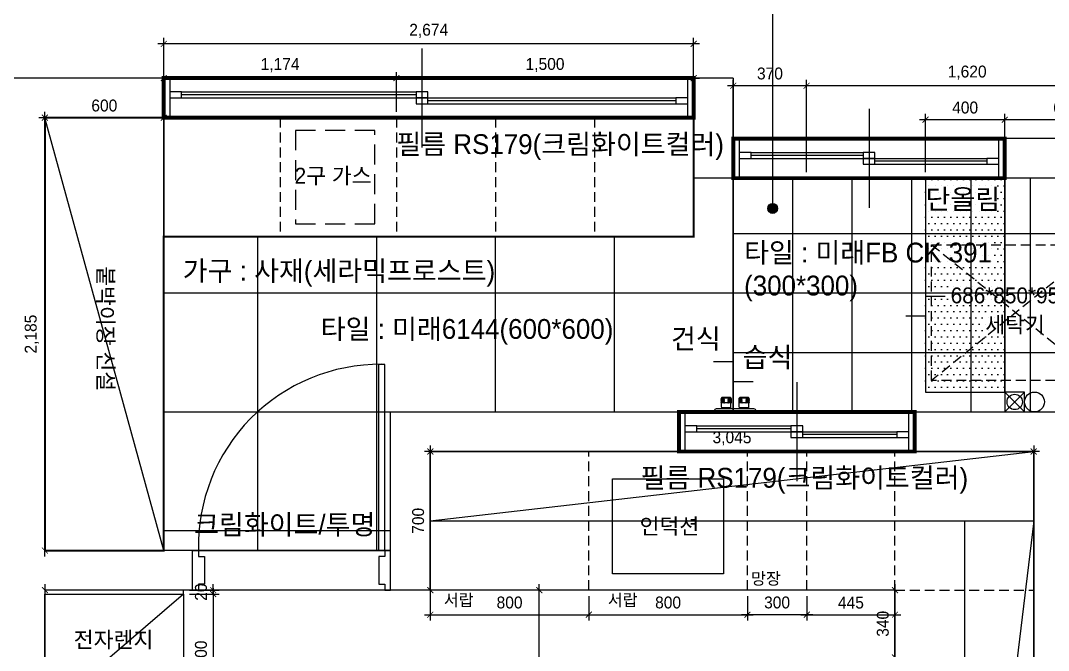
# Model space of a CAD drawing. Header units: millimetres. Extents: x 359270 to 411470, y 57550 to 89768.
# Drawn here: x 368987 to 374174, y 70426 to 73606 of the extents above; entities that cross this region are included whole.
import ezdxf

# ---------------------------------------------------------------- set-up
doc = ezdxf.new("R2010")
doc.units = ezdxf.units.MM
doc.header["$LTSCALE"] = 100
doc.header["$PDMODE"] = 3
doc.linetypes.add('DASHED', pattern=[0.75, 0.5, -0.25])
doc.linetypes.add('DASHEDX2', pattern=[1.5, 1, -0.5])
doc.layers.get('DEFPOINTS').update_dxf_attribs({"color": 248})
for name, color, linetype in [('0-ELC TEXT', 7, 'Continuous'), ('03-WAL NEW', 3, 'Continuous'), ('04_FUR', 6, 'Continuous'), ('06-FUR', 6, 'Continuous'), ('07-DIM WAL', 5, 'Continuous'), ('3.기호.계단선', 30, 'Continuous'), ('C-WALL1', 2, 'Continuous'), ('F-WIN', 4, 'Continuous'), ('FIN', 2, 'Continuous'), ('FUR', 8, 'DASHED'), ('도면층4', 4, 'Continuous'), ('도면층5', 5, 'Continuous'), ('설비', 140, 'Continuous')]:
    doc.layers.add(name, color=color, linetype=linetype)
doc.styles.add('HY 울릉도 L', font='')
doc.styles.add('코레일둥고', font='Korail_Round_Gothic_Medium.ttf')
doc.styles.get('HY 울릉도 L').set_extended_font_data('HY울릉도L')
doc.linetypes.add('ZIGZAG', pattern='A,0.0001,-0.2,[131,ltypeshp.shx,S=0.2,R=0,X=-0.2,Y=0],-0.4,[131,ltypeshp.shx,S=0.2,R=180,X=0.2,Y=0],-0.2', length=0.8001)
doc.dimstyles.new('30', dxfattribs={"dimscale": 30, "dimtxt": 2, "dimasz": 1, "dimexe": 1, "dimexo": 1, "dimgap": 1, "dimtad": 1, "dimdec": 0, "dimrnd": 0.05, "dimdsep": 46, "dimlunit": 6, "dimtxsty": 'HY 울릉도 L', "dimblk": 'ARCHTICK', "dimcen": 2.5, "dimdle": 1, "dimclrd": 133, "dimclre": 133, "dimclrt": 30, "dimadec": 0, "dimazin": 0, "dimtfac": 1, "dimtdec": 0, "dimtix": 1, "dimtmove": 2, "dimatfit": 3, "dimldrblk": 'ARCHTICK', "dimfxl": 1, "dimlwd": -1, "dimlwe": -1, "dimarcsym": 0})

# ---------------------------------------------------------------- blocks, each defined once
blk = doc.blocks.new('A$C004A4CAE')
at = {"layer": 'FIN', "color": 6}
for p, q in [((36, 69), (36, 70)), ((84, 69), (36, 69)), ((51, 63), (36, 63)), ((51, 57), (36, 57)), ((82, 72), (38, 72)), ((84, 63), (69, 63)), ((84, 57), (69, 57)), ((84, 69), (84, 70)), ((126, 69), (126, 70)), ((174, 69), (126, 69)), ((141, 63), (126, 63)), ((141, 57), (126, 57)), ((172, 72), (128, 72)), ((174, 63), (159, 63)), ((174, 57), (159, 57)), ((174, 69), (174, 70)), ((0, 0), (0, 5)), ((200, 15), (10, 15)), ((51, 51), (36, 51)), ((36, 23), (36, 45)), ((84, 45), (36, 45)), ((82, 21), (38, 21)), ((43, 15), (43, 21)), ((84, 51), (69, 51)), ((77, 15), (77, 21)), ((84, 23), (84, 45)), ((141, 51), (126, 51)), ((174, 45), (126, 45)), ((126, 23), (126, 45)), ((172, 21), (128, 21)), ((133, 15), (133, 21)), ((174, 51), (159, 51)), ((167, 15), (167, 21)), ((174, 23), (174, 45)), ((210, 0), (210, 5))]:
    blk.add_line(p, q, dxfattribs=at)
for centre, radius, start, end in [((36, 66), 3, 90, 270), ((36, 60), 3, 90, 270), ((36, 54), 3, 90, 270), ((38, 70), 2, 90, 180), ((51, 66), 3, 90, 270), ((51, 60), 3, 90, 270), ((51, 54), 3, 90, 270), ((69, 66), 3, 270, 90), ((69, 60), 3, 270, 90), ((69, 54), 3, 270, 90), ((82, 70), 2, 0, 90), ((84, 66), 3, 270, 90), ((84, 60), 3, 270, 90), ((84, 54), 3, 270, 90), ((126, 66), 3, 90, 270), ((126, 60), 3, 90, 270), ((126, 54), 3, 90, 270), ((128, 70), 2, 90, 180), ((141, 66), 3, 90, 270), ((141, 60), 3, 90, 270), ((141, 54), 3, 90, 270), ((159, 66), 3, 270, 90), ((159, 60), 3, 270, 90), ((159, 54), 3, 270, 90), ((172, 70), 2, 0, 90), ((174, 66), 3, 270, 90), ((174, 60), 3, 270, 90), ((174, 54), 3, 270, 90), ((10, 5), 10, 90, 180), ((36, 48), 3, 90, 270), ((38, 23), 2, 180, 270), ((51, 48), 3, 90, 270), ((69, 48), 3, 270, 90), ((82, 23), 2, 270, 0), ((84, 48), 3, 270, 90), ((126, 48), 3, 90, 270), ((128, 23), 2, 180, 270), ((141, 48), 3, 90, 270), ((159, 48), 3, 270, 90), ((172, 23), 2, 270, 0), ((174, 48), 3, 270, 90), ((200, 5), 10, 0, 90)]:
    blk.add_arc(centre, radius, start, end, dxfattribs=at)
blk = doc.blocks.new('FLLROP')
for p, q in [((373954, 72810), (373954, 71630)), ((373954, 71630), (374054, 71730)), ((373954, 71730), (374054, 71630))]:
    blk.add_line(p, q)
blk.add_lwpolyline([(373954, 71630), (374054, 71630), (374054, 71730), (373954, 71730)], close=True)
for centre, radius in [((374004, 71680), 38.7), ((374104, 71680), 50)]:
    blk.add_circle(centre, radius)
at = {"layer": 'C-WALL1'}
for p, q in [((372584, 73315), (368910, 73315)), ((372584, 73315), (372584, 72810)), ((369710, 73115), (369110, 73115)), ((369110, 73115), (369110, 70930)), ((372384, 73115), (369710, 73115)), ((372384, 72810), (372384, 73115)), ((374774, 73010), (373954, 73010)), ((372584, 72810), (372384, 72810)), ((374574, 72810), (373954, 72810)), ((370855, 70930), (370855, 71630)), ((370855, 71630), (372310, 71630)), ((372310, 71630), (372310, 71430)), ((373500, 71430), (373500, 71630)), ((373500, 71630), (374574, 71630)), ((372310, 71430), (371055, 71430)), ((371055, 70730), (371055, 71430)), ((373500, 71430), (374100, 71430)), ((374100, 71430), (374100, 68190)), ((370855, 70930), (369110, 70930)), ((371055, 70730), (369110, 70730)), ((369110, 70730), (369110, 68137))]:
    blk.add_line(p, q, dxfattribs=at)
at = {"layer": 'F-WIN'}
for p, q in [((371012, 73465), (371012, 72965)), ((369710, 73115), (369710, 73315)), ((369710, 73115), (369710, 73315)), ((372384, 73315), (369710, 73315)), ((369710, 73315), (369710, 73115)), ((369740, 73315), (369740, 73115)), ((372354, 73115), (372354, 73315)), ((372384, 73115), (372384, 73315)), ((372384, 73115), (372384, 73315)), ((372384, 73115), (372384, 73315)), ((369800, 73245), (370983, 73245)), ((370983, 73230), (369800, 73230)), ((369800, 73215), (370983, 73215)), ((371043, 73215), (372294, 73215)), ((372294, 73200), (371043, 73200)), ((371043, 73185), (372294, 73185)), ((373269, 73160), (373269, 72660)), ((369710, 73115), (372384, 73115)), ((373954, 73010), (372584, 73010)), ((372584, 72810), (372584, 73010)), ((373954, 73010), (372584, 73010)), ((372584, 73010), (372584, 72810)), ((372614, 73010), (372614, 72810)), ((373924, 72810), (373924, 73010)), ((373954, 72810), (373954, 73010)), ((373954, 72810), (373954, 73010)), ((373954, 72810), (373954, 73010)), ((372674, 72940), (373239, 72940)), ((373239, 72925), (372674, 72925)), ((372674, 72910), (373239, 72910)), ((373299, 72910), (373864, 72910)), ((373864, 72895), (373299, 72895)), ((373299, 72880), (373864, 72880)), ((373954, 72810), (372584, 72810)), ((372584, 72810), (373954, 72810)), ((372905, 71780), (372905, 71280)), ((373500, 71630), (372310, 71630)), ((372310, 71430), (372310, 71630)), ((373500, 71630), (372310, 71630)), ((372310, 71630), (372310, 71430)), ((372340, 71630), (372340, 71430)), ((373470, 71430), (373470, 71630)), ((373500, 71430), (373500, 71630)), ((372400, 71560), (372875, 71560)), ((372875, 71545), (372400, 71545)), ((372400, 71530), (372875, 71530)), ((372935, 71530), (373410, 71530)), ((373410, 71515), (372935, 71515)), ((372935, 71500), (373410, 71500)), ((373500, 71430), (372310, 71430)), ((372310, 71430), (373500, 71430))]:
    blk.add_line(p, q, dxfattribs=at)
for points in [[(369800, 73215), (369800, 73245), (369740, 73245), (369740, 73215)], [(371043, 73215), (371043, 73245), (370983, 73245), (370983, 73215)], [(371043, 73185), (371043, 73215), (370983, 73215), (370983, 73185)], [(372354, 73185), (372354, 73215), (372294, 73215), (372294, 73185)], [(372674, 72910), (372674, 72940), (372614, 72940), (372614, 72910)], [(373299, 72910), (373299, 72940), (373239, 72940), (373239, 72910)], [(373299, 72880), (373299, 72910), (373239, 72910), (373239, 72880)], [(373924, 72880), (373924, 72910), (373864, 72910), (373864, 72880)], [(372400, 71530), (372400, 71560), (372340, 71560), (372340, 71530)], [(372935, 71530), (372935, 71560), (372875, 71560), (372875, 71530)], [(372935, 71500), (372935, 71530), (372875, 71530), (372875, 71500)], [(373470, 71500), (373470, 71530), (373410, 71530), (373410, 71500)]]:
    blk.add_lwpolyline(points, close=True, dxfattribs=at)
at = {"layer": '도면층4'}
for p, q in [((370795, 70930), (370795, 71870)), ((370825, 71870), (370795, 71870)), ((370825, 70930), (370825, 71870)), ((369855, 70930), (370855, 70930)), ((370825, 70930), (370795, 70930)), ((370855, 70730), (369855, 70730))]:
    blk.add_line(p, q, dxfattribs=at)
for points in [[(369855, 70930), (369885, 70930), (369885, 70900), (369915, 70900), (369915, 70760), (369885, 70760), (369885, 70730), (369855, 70730), (369855, 70930)], [(370855, 70930), (370825, 70930), (370825, 70900), (370795, 70900), (370795, 70760), (370825, 70760), (370825, 70730), (370855, 70730), (370855, 70930)]]:
    blk.add_lwpolyline(points, dxfattribs=at)
at = {"layer": '도면층5'}
blk.add_arc((370802.5, 70952.3), 917.8, 89.5318, 181.3899, dxfattribs=at)
blk.add_blockref('A$C004A4CAE', (372488.2, 71630))
blk = doc.blocks.new('_ArchTick')
at = {"color": 0, "linetype": 'ByBlock', "const_width": 0.15}
blk.add_lwpolyline([(-0.5, -0.5), (0.5, 0.5)], dxfattribs=at)
blk = doc.blocks.new('*D186')
at = {"layer": '07-DIM WAL', "color": 133}
for p, q in [((369710, 73145), (369710, 73517.8)), ((372384, 73145), (372384, 73517.8)), ((372414, 73487.8), (369680, 73487.8))]:
    blk.add_line(p, q, dxfattribs=at)
at = {"layer": 'DEFPOINTS', "color": 0}
for p in [(369710, 73487.8), (369710, 73115), (372384, 73115)]:
    blk.add_point(p, dxfattribs=at)
at = {"layer": '07-DIM WAL', "color": 133, "xscale": 30, "yscale": 30, "zscale": 30, "rotation": 180}
blk.add_blockref('_ArchTick', (369710, 73487.8), dxfattribs=at)
at = {"layer": '07-DIM WAL', "color": 133, "xscale": 30, "yscale": 30, "zscale": 30}
blk.add_blockref('_ArchTick', (372384, 73487.8), dxfattribs=at)
at = {"layer": '07-DIM WAL', "color": 30, "insert": (371047, 73553.7), "char_height": 60, "attachment_point": 5, "style": 'HY 울릉도 L'}
blk.add_mtext('2,674', dxfattribs=at)
blk = doc.blocks.new('*D167')
at = {"layer": '07-DIM WAL', "color": 133}
for p, q in [((369110, 70900), (369110, 73145)), ((369140, 73115), (369140, 73115)), ((369140, 70930), (369140, 70930))]:
    blk.add_line(p, q, dxfattribs=at)
at = {"layer": 'DEFPOINTS', "color": 0}
for p in [(369110, 73115), (369110, 73115), (369110, 70930)]:
    blk.add_point(p, dxfattribs=at)
at = {"layer": '07-DIM WAL', "color": 133, "xscale": 30, "yscale": 30, "zscale": 30}
for p, rotation in [((369110, 73115), 90), ((369110, 70930), 270)]:
    blk.add_blockref('_ArchTick', p, dxfattribs=dict(at, rotation=rotation))
at = {"layer": '07-DIM WAL', "color": 30, "insert": (369044.1, 72022.5), "char_height": 60, "attachment_point": 5, "rotation": 90, "style": 'HY 울릉도 L'}
blk.add_mtext('2,185', dxfattribs=at)
blk = doc.blocks.new('*D168')
at = {"layer": '07-DIM WAL', "color": 133}
blk.add_line((369740, 73115), (369080, 73115), dxfattribs=at)
at = {"layer": 'DEFPOINTS', "color": 0}
for p in [(369110, 73115), (369110, 73115), (369710, 73115)]:
    blk.add_point(p, dxfattribs=at)
at = {"layer": '07-DIM WAL', "color": 133, "xscale": 30, "yscale": 30, "zscale": 30, "rotation": 180}
blk.add_blockref('_ArchTick', (369110, 73115), dxfattribs=at)
at = {"layer": '07-DIM WAL', "color": 133, "xscale": 30, "yscale": 30, "zscale": 30}
blk.add_blockref('_ArchTick', (369710, 73115), dxfattribs=at)
at = {"layer": '07-DIM WAL', "color": 30, "insert": (369410, 73176.3), "char_height": 60, "attachment_point": 5, "style": 'HY 울릉도 L'}
blk.add_mtext('600', dxfattribs=at)
blk = doc.blocks.new('*D192')
at = {"layer": '07-DIM WAL', "color": 133}
for p, q in [((370884, 73145), (370884, 73345)), ((372384, 73145), (372384, 73345)), ((370854, 73315), (372414, 73315))]:
    blk.add_line(p, q, dxfattribs=at)
at = {"layer": 'DEFPOINTS', "color": 0}
for p in [(372384, 73315), (370884, 73115), (372384, 73115)]:
    blk.add_point(p, dxfattribs=at)
at = {"layer": '07-DIM WAL', "color": 133, "xscale": 30, "yscale": 30, "zscale": 30, "rotation": 180}
blk.add_blockref('_ArchTick', (370884, 73315), dxfattribs=at)
at = {"layer": '07-DIM WAL', "color": 133, "xscale": 30, "yscale": 30, "zscale": 30}
blk.add_blockref('_ArchTick', (372384, 73315), dxfattribs=at)
at = {"layer": '07-DIM WAL', "color": 30, "insert": (371634, 73380.9), "char_height": 60, "attachment_point": 5, "style": 'HY 울릉도 L'}
blk.add_mtext('1,500', dxfattribs=at)
blk = doc.blocks.new('*D170')
at = {"layer": '07-DIM WAL', "color": 133}
for p, q in [((369710, 73145), (369710, 73345)), ((370884, 73145), (370884, 73345)), ((370914, 73315), (369680, 73315))]:
    blk.add_line(p, q, dxfattribs=at)
at = {"layer": 'DEFPOINTS', "color": 0}
for p in [(369710, 73315), (369710, 73115), (370884, 73115)]:
    blk.add_point(p, dxfattribs=at)
at = {"layer": '07-DIM WAL', "color": 133, "xscale": 30, "yscale": 30, "zscale": 30, "rotation": 180}
blk.add_blockref('_ArchTick', (369710, 73315), dxfattribs=at)
at = {"layer": '07-DIM WAL', "color": 133, "xscale": 30, "yscale": 30, "zscale": 30}
blk.add_blockref('_ArchTick', (370884, 73315), dxfattribs=at)
at = {"layer": '07-DIM WAL', "color": 30, "insert": (370297, 73380.3), "char_height": 60, "attachment_point": 5, "style": 'HY 울릉도 L'}
blk.add_mtext('1,174', dxfattribs=at)
blk = doc.blocks.new('*D206')
at = {"layer": '07-DIM WAL', "color": 133}
for p, q in [((371055, 70700), (371055, 70576)), ((371855, 70700), (371855, 70576)), ((371025, 70606), (371885, 70606))]:
    blk.add_line(p, q, dxfattribs=at)
at = {"layer": 'DEFPOINTS', "color": 0}
for p in [(371055, 70730), (371855, 70730), (371855, 70606)]:
    blk.add_point(p, dxfattribs=at)
at = {"layer": '07-DIM WAL', "color": 133, "xscale": 30, "yscale": 30, "zscale": 30, "rotation": 180}
blk.add_blockref('_ArchTick', (371055, 70606), dxfattribs=at)
at = {"layer": '07-DIM WAL', "color": 133, "xscale": 30, "yscale": 30, "zscale": 30}
blk.add_blockref('_ArchTick', (371855, 70606), dxfattribs=at)
at = {"layer": '07-DIM WAL', "color": 30, "insert": (371455, 70667.3), "char_height": 60, "attachment_point": 5, "style": 'HY 울릉도 L'}
blk.add_mtext('800', dxfattribs=at)
blk = doc.blocks.new('*D207')
at = {"layer": '07-DIM WAL', "color": 133}
for p, q in [((371855, 70700), (371855, 70576)), ((372655, 70700), (372655, 70576)), ((371825, 70606), (372685, 70606))]:
    blk.add_line(p, q, dxfattribs=at)
at = {"layer": 'DEFPOINTS', "color": 0}
for p in [(371855, 70730), (372655, 70730), (372655, 70606)]:
    blk.add_point(p, dxfattribs=at)
at = {"layer": '07-DIM WAL', "color": 133, "xscale": 30, "yscale": 30, "zscale": 30, "rotation": 180}
blk.add_blockref('_ArchTick', (371855, 70606), dxfattribs=at)
at = {"layer": '07-DIM WAL', "color": 133, "xscale": 30, "yscale": 30, "zscale": 30}
blk.add_blockref('_ArchTick', (372655, 70606), dxfattribs=at)
at = {"layer": '07-DIM WAL', "color": 30, "insert": (372255, 70667.3), "char_height": 60, "attachment_point": 5, "style": 'HY 울릉도 L'}
blk.add_mtext('800', dxfattribs=at)
blk = doc.blocks.new('*D208')
at = {"layer": '07-DIM WAL', "color": 133}
for p, q in [((372655, 70700), (372655, 70576)), ((372955, 70700), (372955, 70576)), ((372985, 70606), (372625, 70606))]:
    blk.add_line(p, q, dxfattribs=at)
at = {"layer": 'DEFPOINTS', "color": 0}
for p in [(372655, 70730), (372955, 70730), (372655, 70606)]:
    blk.add_point(p, dxfattribs=at)
at = {"layer": '07-DIM WAL', "color": 133, "xscale": 30, "yscale": 30, "zscale": 30, "rotation": 180}
blk.add_blockref('_ArchTick', (372655, 70606), dxfattribs=at)
at = {"layer": '07-DIM WAL', "color": 133, "xscale": 30, "yscale": 30, "zscale": 30}
blk.add_blockref('_ArchTick', (372955, 70606), dxfattribs=at)
at = {"layer": '07-DIM WAL', "color": 30, "insert": (372805, 70667.4), "char_height": 60, "attachment_point": 5, "style": 'HY 울릉도 L'}
blk.add_mtext('300', dxfattribs=at)
blk = doc.blocks.new('*D212')
at = {"layer": '07-DIM WAL', "color": 133}
for p, q in [((372955, 70700), (372955, 70576)), ((373400, 70700), (373400, 70576)), ((372925, 70606), (373430, 70606))]:
    blk.add_line(p, q, dxfattribs=at)
at = {"layer": 'DEFPOINTS', "color": 0}
for p in [(372955, 70730), (373400, 70730), (373400, 70606)]:
    blk.add_point(p, dxfattribs=at)
at = {"layer": '07-DIM WAL', "color": 133, "xscale": 30, "yscale": 30, "zscale": 30, "rotation": 180}
blk.add_blockref('_ArchTick', (372955, 70606), dxfattribs=at)
at = {"layer": '07-DIM WAL', "color": 133, "xscale": 30, "yscale": 30, "zscale": 30}
blk.add_blockref('_ArchTick', (373400, 70606), dxfattribs=at)
at = {"layer": '07-DIM WAL', "color": 30, "insert": (373177.5, 70666.7), "char_height": 60, "attachment_point": 5, "style": 'HY 울릉도 L'}
blk.add_mtext('445', dxfattribs=at)
blk = doc.blocks.new('*D213')
at = {"layer": '07-DIM WAL', "color": 133}
for p, q in [((373400, 70760), (373400, 70360)), ((373430, 70730), (373430, 70730)), ((373370.3, 70390), (373370, 70390))]:
    blk.add_line(p, q, dxfattribs=at)
at = {"layer": 'DEFPOINTS', "color": 0}
for p in [(373400, 70730), (373400, 70390), (373400.3, 70390)]:
    blk.add_point(p, dxfattribs=at)
at = {"layer": '07-DIM WAL', "color": 133, "xscale": 30, "yscale": 30, "zscale": 30}
for p, rotation in [((373400, 70730), 90), ((373400, 70390), 270)]:
    blk.add_blockref('_ArchTick', p, dxfattribs=dict(at, rotation=rotation))
at = {"layer": '07-DIM WAL', "color": 30, "insert": (373338.7, 70560), "char_height": 60, "attachment_point": 5, "rotation": 90, "style": 'HY 울릉도 L'}
blk.add_mtext('340', dxfattribs=at)
blk = doc.blocks.new('*D209')
at = {"layer": '07-DIM WAL', "color": 133}
for p, q in [((371055, 71460), (371055, 70700)), ((371085, 71430), (371085, 71430)), ((371085, 70730), (371085, 70730))]:
    blk.add_line(p, q, dxfattribs=at)
at = {"layer": 'DEFPOINTS', "color": 0}
for p in [(371055, 71430), (371055, 70730), (371055, 70730)]:
    blk.add_point(p, dxfattribs=at)
at = {"layer": '07-DIM WAL', "color": 133, "xscale": 30, "yscale": 30, "zscale": 30}
for p, rotation in [((371055, 71430), 90), ((371055, 70730), 270)]:
    blk.add_blockref('_ArchTick', p, dxfattribs=dict(at, rotation=rotation))
at = {"layer": '07-DIM WAL', "color": 30, "insert": (370993.7, 71080), "char_height": 60, "attachment_point": 5, "rotation": 90, "style": 'HY 울릉도 L'}
blk.add_mtext('700', dxfattribs=at)
blk = doc.blocks.new('*D211')
at = {"layer": '07-DIM WAL', "color": 133}
for p, q in [((374130, 71430), (371025, 71430)), ((371055, 71400), (371055, 71400))]:
    blk.add_line(p, q, dxfattribs=at)
at = {"layer": 'DEFPOINTS', "color": 0}
for p in [(371055, 71430), (371055, 71430), (374100, 71430)]:
    blk.add_point(p, dxfattribs=at)
at = {"layer": '07-DIM WAL', "color": 133, "xscale": 30, "yscale": 30, "zscale": 30, "rotation": 180}
blk.add_blockref('_ArchTick', (371055, 71430), dxfattribs=at)
at = {"layer": '07-DIM WAL', "color": 133, "xscale": 30, "yscale": 30, "zscale": 30}
blk.add_blockref('_ArchTick', (374100, 71430), dxfattribs=at)
at = {"layer": '07-DIM WAL', "color": 30, "insert": (372577.5, 71496), "char_height": 60, "attachment_point": 5, "style": 'HY 울릉도 L'}
blk.add_mtext('3,045', dxfattribs=at)
blk = doc.blocks.new('*D205')
at = {"layer": '07-DIM WAL', "color": 133}
for p, q in [((374100, 71460), (374100, 68160)), ((374130, 71430), (374130, 71430)), ((374130, 68190), (374130, 68190))]:
    blk.add_line(p, q, dxfattribs=at)
at = {"layer": 'DEFPOINTS', "color": 0}
for p in [(374100, 71430), (374100, 68190), (374100, 68190)]:
    blk.add_point(p, dxfattribs=at)
at = {"layer": '07-DIM WAL', "color": 133, "xscale": 30, "yscale": 30, "zscale": 30}
for p, rotation in [((374100, 71430), 90), ((374100, 68190), 270)]:
    blk.add_blockref('_ArchTick', p, dxfattribs=dict(at, rotation=rotation))
at = {"layer": '07-DIM WAL', "color": 30, "insert": (374034, 69810), "char_height": 60, "attachment_point": 5, "rotation": 90, "style": 'HY 울릉도 L'}
blk.add_mtext('3,240', dxfattribs=at)
blk = doc.blocks.new('*D214')
at = {"layer": '07-DIM WAL', "color": 133}
for p, q in [((369110, 70760), (369110, 68275)), ((369140, 70730), (369140, 70730)), ((369140, 68305), (369140, 68305))]:
    blk.add_line(p, q, dxfattribs=at)
at = {"layer": 'DEFPOINTS', "color": 0}
for p in [(369110, 70730), (369110, 68305), (369110, 68305)]:
    blk.add_point(p, dxfattribs=at)
at = {"layer": '07-DIM WAL', "color": 133, "xscale": 30, "yscale": 30, "zscale": 30}
for p, rotation in [((369110, 70730), 90), ((369110, 68305), 270)]:
    blk.add_blockref('_ArchTick', p, dxfattribs=dict(at, rotation=rotation))
at = {"layer": '07-DIM WAL', "color": 30, "insert": (369044.1, 69517.5), "char_height": 60, "attachment_point": 5, "rotation": 90, "style": 'HY 울릉도 L'}
blk.add_mtext('2,425', dxfattribs=at)
blk = doc.blocks.new('*D230')
at = {"layer": '07-DIM WAL', "color": 133}
for p, q in [((371605, 69860), (371605, 70760)), ((371635, 70730), (371635, 70730)), ((371635, 69890), (371635, 69890))]:
    blk.add_line(p, q, dxfattribs=at)
at = {"layer": 'DEFPOINTS', "color": 0}
for p in [(371605, 70730), (371605, 70730), (371605, 69890)]:
    blk.add_point(p, dxfattribs=at)
at = {"layer": '07-DIM WAL', "color": 133, "xscale": 30, "yscale": 30, "zscale": 30}
for p, rotation in [((371605, 70730), 90), ((371605, 69890), 270)]:
    blk.add_blockref('_ArchTick', p, dxfattribs=dict(at, rotation=rotation))
at = {"layer": '07-DIM WAL', "color": 30, "insert": (371543.697422, 70310), "char_height": 60, "attachment_point": 5, "rotation": 90, "style": 'HY 울릉도 L'}
blk.add_mtext('840', dxfattribs=at)
blk = doc.blocks.new('*D231')
at = {"layer": '07-DIM WAL', "color": 133}
for p, q in [((369959.2, 70730), (369959.2, 70760)), ((369840, 70730), (369989.2, 70730)), ((369840, 70710), (369989.2, 70710)), ((369959.2, 70710), (369959.2, 70730)), ((369959.2, 70710), (369959.2, 70680))]:
    blk.add_line(p, q, dxfattribs=at)
at = {"layer": 'DEFPOINTS', "color": 0}
for p in [(369810, 70730), (369810, 70710), (369959.2, 70730)]:
    blk.add_point(p, dxfattribs=at)
at = {"layer": '07-DIM WAL', "color": 133, "xscale": 30, "yscale": 30, "zscale": 30}
for p, rotation in [((369959.2, 70730), 270), ((369959.2, 70710), 90)]:
    blk.add_blockref('_ArchTick', p, dxfattribs=dict(at, rotation=rotation))
at = {"layer": '07-DIM WAL', "color": 30, "insert": (369897.9, 70720), "char_height": 60, "attachment_point": 5, "rotation": 90, "style": 'HY 울릉도 L'}
blk.add_mtext('20', dxfattribs=at)
blk = doc.blocks.new('*D232')
at = {"layer": '07-DIM WAL', "color": 133}
for p, q in [((369840, 70710), (369989.2, 70710)), ((369959.2, 70740), (369959.2, 70080)), ((369840, 70110), (369989.2, 70110))]:
    blk.add_line(p, q, dxfattribs=at)
at = {"layer": 'DEFPOINTS', "color": 0}
for p in [(369810, 70710), (369810, 70110), (369959.2, 70110)]:
    blk.add_point(p, dxfattribs=at)
at = {"layer": '07-DIM WAL', "color": 133, "xscale": 30, "yscale": 30, "zscale": 30}
for p, rotation in [((369959.2, 70710), 90), ((369959.2, 70110), 270)]:
    blk.add_blockref('_ArchTick', p, dxfattribs=dict(at, rotation=rotation))
at = {"layer": '07-DIM WAL', "color": 30, "insert": (369897.9, 70410), "char_height": 60, "attachment_point": 5, "rotation": 90, "style": 'HY 울릉도 L'}
blk.add_mtext('600', dxfattribs=at)
blk = doc.blocks.new('*D284')
at = {"layer": '07-DIM WAL', "color": 133}
for p, q in [((374604, 73104.9), (373924, 73104.9)), ((373954, 72840), (373954, 73134.9)), ((374574, 72840), (374574, 73134.9))]:
    blk.add_line(p, q, dxfattribs=at)
at = {"layer": 'DEFPOINTS', "color": 0}
for p in [(373954, 73104.9), (373954, 72810), (374574, 72810)]:
    blk.add_point(p, dxfattribs=at)
at = {"layer": '07-DIM WAL', "color": 133, "xscale": 30, "yscale": 30, "zscale": 30, "rotation": 180}
blk.add_blockref('_ArchTick', (373954, 73104.9), dxfattribs=at)
at = {"layer": '07-DIM WAL', "color": 133, "xscale": 30, "yscale": 30, "zscale": 30}
blk.add_blockref('_ArchTick', (374574, 73104.9), dxfattribs=at)
at = {"layer": '07-DIM WAL', "color": 30, "insert": (374264, 73166.1), "char_height": 60, "attachment_point": 5, "style": 'HY 울릉도 L'}
blk.add_mtext('620', dxfattribs=at)
blk = doc.blocks.new('*D285')
at = {"layer": '07-DIM WAL', "color": 133}
for p, q in [((373984, 73104.9), (373524, 73104.9)), ((373554, 72840), (373554, 73134.9)), ((373954, 72840), (373954, 73134.9))]:
    blk.add_line(p, q, dxfattribs=at)
at = {"layer": 'DEFPOINTS', "color": 0}
for p in [(373554, 73104.9), (373554, 72810), (373954, 72810)]:
    blk.add_point(p, dxfattribs=at)
at = {"layer": '07-DIM WAL', "color": 133, "xscale": 30, "yscale": 30, "zscale": 30, "rotation": 180}
blk.add_blockref('_ArchTick', (373554, 73104.9), dxfattribs=at)
at = {"layer": '07-DIM WAL', "color": 133, "xscale": 30, "yscale": 30, "zscale": 30}
blk.add_blockref('_ArchTick', (373954, 73104.9), dxfattribs=at)
at = {"layer": '07-DIM WAL', "color": 30, "insert": (373754, 73166.1), "char_height": 60, "attachment_point": 5, "style": 'HY 울릉도 L'}
blk.add_mtext('400', dxfattribs=at)
blk = doc.blocks.new('*D286')
at = {"layer": '07-DIM WAL', "color": 133}
for p, q in [((372954, 72840), (372954, 73306.7)), ((374574, 72840), (374574, 73306.7)), ((374604, 73276.7), (372924, 73276.7))]:
    blk.add_line(p, q, dxfattribs=at)
at = {"layer": 'DEFPOINTS', "color": 0}
for p in [(372954, 73276.7), (372954, 72810), (374574, 72810)]:
    blk.add_point(p, dxfattribs=at)
at = {"layer": '07-DIM WAL', "color": 133, "xscale": 30, "yscale": 30, "zscale": 30, "rotation": 180}
blk.add_blockref('_ArchTick', (372954, 73276.7), dxfattribs=at)
at = {"layer": '07-DIM WAL', "color": 133, "xscale": 30, "yscale": 30, "zscale": 30}
blk.add_blockref('_ArchTick', (374574, 73276.7), dxfattribs=at)
at = {"layer": '07-DIM WAL', "color": 30, "insert": (373764, 73342.6), "char_height": 60, "attachment_point": 5, "style": 'HY 울릉도 L'}
blk.add_mtext('1,620', dxfattribs=at)
blk = doc.blocks.new('*D287')
at = {"layer": '07-DIM WAL', "color": 133}
for p, q in [((372584, 72840), (372584, 73306.7)), ((372954, 72840), (372954, 73306.7)), ((372984, 73276.7), (372554, 73276.7))]:
    blk.add_line(p, q, dxfattribs=at)
at = {"layer": 'DEFPOINTS', "color": 0}
for p in [(372584, 73276.7), (372584, 72810), (372954, 72810)]:
    blk.add_point(p, dxfattribs=at)
at = {"layer": '07-DIM WAL', "color": 133, "xscale": 30, "yscale": 30, "zscale": 30, "rotation": 180}
blk.add_blockref('_ArchTick', (372584, 73276.7), dxfattribs=at)
at = {"layer": '07-DIM WAL', "color": 133, "xscale": 30, "yscale": 30, "zscale": 30}
blk.add_blockref('_ArchTick', (372954, 73276.7), dxfattribs=at)
at = {"layer": '07-DIM WAL', "color": 30, "insert": (372769, 73338), "char_height": 60, "attachment_point": 5, "style": 'HY 울릉도 L'}
blk.add_mtext('370', dxfattribs=at)

msp = doc.modelspace()

# ---------------------------------------------------------------- hatches: boundary and pattern name
at = {"layer": '0-ELC TEXT'}
h = msp.add_hatch(color=256, dxfattribs=at)
h.dxf.hatch_style = 1
edge = h.paths.add_edge_path()
edge.add_arc((372782.6, 72656.9), 25, -270, 90, ccw=False)
at = {"layer": '03-WAL NEW'}
h = msp.add_hatch(dxfattribs=at)
h.set_pattern_fill('_USER', color=8, scale=600, double=1, pattern_type=0)
h.set_pattern_definition([(0, (372584, 71630), (0, 600), []), (90, (372584, 71630), (-600, 4e-14), [])])
h.paths.add_polyline_path([(372584, 72810), (372384, 72810), (372384, 72515), (369710, 72515), (369710, 70930), (370855, 70930), (370855, 71630), (372584, 71630)])
h = msp.add_hatch(dxfattribs=at)
h.set_pattern_fill('_USER', color=8, scale=300, double=1, pattern_type=0)
h.set_pattern_definition([(0, (372584, 71630), (0, 300), []), (90, (372584, 71630), (-300, 2e-14), [])])
h.paths.add_polyline_path([(372584, 72810), (372584, 71630), (374574, 71630), (374574, 72810)])
h = msp.add_hatch(dxfattribs=at)
h.set_pattern_fill('DOTS', color=8, scale=20)
h.paths.add_polyline_path([(373554, 71730), (373954, 71730), (373954, 72810), (373554, 72810)])

# ---------------------------------------------------------------- linework, layer by layer
msp.add_line((372584, 72810), (372584, 71630))
msp.add_lwpolyline([(373554, 71730), (373954, 71730), (373954, 72810), (373554, 72810)], close=True)
for points in [[(373654, 72212.9), (373554, 72212.9), (373554, 72112.9), (373454, 72112.9)], [(372484, 71883.7), (372584, 71883.7), (372584, 71783.7), (372684, 71783.7)]]:
    msp.add_lwpolyline(points)
msp.add_spline([(369462.5, 69271), (366955.3, 74770), (367450.5, 75610), (368129.2, 75070), (367550, 74770), (366258.3, 75970), (367523.9, 76901.9), (367265.1, 76901.9)], degree=3)
at = {"layer": '0-ELC TEXT'}
msp.add_line((372782.6, 73870), (372782.6, 72656.9), dxfattribs=at)
msp.add_circle((372782.6, 72656.9), 25, dxfattribs=at)
at = {"layer": '04_FUR'}
for p, q in [((369710, 70930), (369110, 73115)), ((369810, 70710), (369110, 70110))]:
    msp.add_line(p, q, dxfattribs=at)
for points in [[(369110, 70930), (369710, 70930), (369710, 73115), (369110, 73115)], [(369110, 70710), (369810, 70710), (369810, 70110), (369110, 70110)]]:
    msp.add_lwpolyline(points, close=True, dxfattribs=at)
for points in [[(369710, 73115), (369710, 72515), (372384, 72515), (372384, 73115), (369710, 73115)], [(371055, 71430), (374100, 71430), (374100, 68190), (373400, 68190), (373400, 70730), (371055, 70730), (371055, 71430)], [(371055, 71080), (373750, 71080), (373750, 68190), (374100, 68190), (374100, 71430), (371055, 71430), (371055, 71080), (374100, 71430)], [(373750, 71080), (374100, 71080), (373750, 68190)], [(369110, 70710), (369810, 70710), (369810, 70730), (369110, 70730), (369110, 70710)]]:
    msp.add_lwpolyline(points, dxfattribs=at)
at = {"layer": '04_FUR', "color": 8}
msp.add_lwpolyline([(371975, 71292.4), (372535, 71292.4), (372535, 70812.4), (371975, 70812.4)], close=True, dxfattribs=at)
at = {"layer": '06-FUR', "color": 7, "linetype": 'DASHEDX2'}
msp.add_lwpolyline([(370374.9, 72579.5), (370774.9, 72579.5), (370774.9, 73050.5), (370374.9, 73050.5)], close=True, dxfattribs=at)
at = {"layer": '3.기호.계단선', "linetype": 'ZIGZAG', "const_width": 10}
msp.add_lwpolyline([(369110, 70930), (369710, 70930), (369710, 72515), (372384, 72515), (372384, 73115), (369110, 73115)], close=True, dxfattribs=at)
at = {"layer": 'FUR'}
for p, q in [((370297, 73115), (370297, 72515)), ((370884, 73115), (370884, 72515)), ((371384, 73115), (371384, 72515)), ((371884, 73115), (371884, 72515)), ((374434.9, 72474.1), (373584.9, 71788.1)), ((373584.9, 72474.1), (374434.9, 71788.1)), ((371855, 70730), (371855, 71430)), ((372655, 70730), (372655, 71430)), ((372955, 70730), (372955, 71430)), ((373400, 70730), (373400, 71430)), ((373400, 70730), (374100, 70730))]:
    msp.add_line(p, q, dxfattribs=at)
msp.add_lwpolyline([(374434.9, 72474.1), (374434.9, 71788.1), (373584.9, 71788.1), (373584.9, 72474.1)], close=True, dxfattribs=at)
at = {"layer": '설비', "color": 140, "const_width": 20}
for points in [[(372384, 73315), (369710, 73315), (369710, 73115), (372384, 73115)], [(372584, 73010), (373954, 73010), (373954, 72810), (372584, 72810)], [(373500, 71630), (372310, 71630), (372310, 71430), (373500, 71430)]]:
    msp.add_lwpolyline(points, close=True, dxfattribs=at)

# ---------------------------------------------------------------- block references
msp.add_blockref('FLLROP', (0, 0))

# ---------------------------------------------------------------- texts
at = {"layer": '0-ELC TEXT', "style": '코레일둥고'}
for s, p in [('건식', (372269.7, 71949.4)), ('습식', (372631.3, 71856.1))]:
    msp.add_text(s, height=100, dxfattribs=at).set_placement(p)
at = {"layer": '04_FUR', "color": 8, "style": '코레일둥고'}
for s, p in [('망장', (372673.5, 70758.6)), ('서랍', (371123, 70650.1)), ('서랍', (371950.7, 70650.1))]:
    msp.add_text(s, height=60, dxfattribs=at).set_placement(p)
at = {"layer": '06-FUR', "color": 7, "linetype": 'DASHEDX2', "style": '코레일둥고'}
for s, p in [('2구 가스', (370370.4, 72782.4)), ('686*850*950', (373681, 72178)), ('세탁기', (373855.2, 72030.7)), ('인덕션', (372111, 71012.9)), ('전자렌지', (369255.9, 70439.6))]:
    msp.add_text(s, height=80, dxfattribs=at).set_placement(p)
msp.add_text('붙박이장 신설', height=80, rotation=270, dxfattribs=at).set_placement((369377.3, 72365.8))
at = {"layer": '3.기호.계단선', "style": '코레일둥고'}
msp.add_text('단올림', height=100, dxfattribs=at).set_placement((373554.1, 72653.9))
at = {"layer": '설비', "color": 140, "style": '코레일둥고'}
for s, p in [('필름 RS179(크림화이트컬러)', (370884, 72931.7)), ('타일 : 미래FB CK 391', (372638.6, 72384.3)), ('가구 : 사재(세라믹프로스트)', (369805.8, 72292.1)), ('(300*300)', (372638.6, 72217.8)), ('타일 : 미래6144(600*600)', (370502.2, 71998.7)), ('필름 RS179(크림화이트컬러)', (372116.4, 71247.2)), ('크림화이트/투명', (369863.1, 71011.4))]:
    msp.add_text(s, height=100, dxfattribs=at).set_placement(p)

# ---------------------------------------------------------------- dimensions: what is measured, and where the dimension line sits
at = {"layer": '07-DIM WAL'}
dim = msp.add_linear_dim(base=(369710, 73487.8), p1=(372384, 73115), p2=(369710, 73115), dimstyle='30', dxfattribs=at)
dim.commit()
dim.dimension.update_dxf_attribs({"geometry": '*D186', "text_midpoint": (371047, 73553.7)})
for base, p1, p2, picture, middle in [((369710, 73315), (370884, 73115), (369710, 73115), '*D170', (370297, 73380.3)), ((372384, 73315), (370884, 73115), (372384, 73115), '*D192', (371634, 73380.9)), ((372584, 73276.7), (372954, 72810), (372584, 72810), '*D287', (372769, 73338)), ((372954, 73276.7), (374574, 72810), (372954, 72810), '*D286', (373764, 73342.6)), ((369110, 73115), (369710, 73115), (369110, 73115), '*D168', (369410, 73176.3)), ((373554, 73104.9), (373954, 72810), (373554, 72810), '*D285', (373754, 73166.1)), ((373954, 73104.9), (374574, 72810), (373954, 72810), '*D284', (374264, 73166.1)), ((371055, 71430), (374100, 71430), (371055, 71430), '*D211', (372577.5, 71496)), ((371855, 70606), (371055, 70730), (371855, 70730), '*D206', (371455, 70667.3)), ((372655, 70606), (371855, 70730), (372655, 70730), '*D207', (372255, 70667.3)), ((372655, 70606), (372955, 70730), (372655, 70730), '*D208', (372805, 70667.4)), ((373400, 70606), (372955, 70730), (373400, 70730), '*D212', (373177.5, 70666.7))]:
    dim = msp.add_linear_dim(base=base, p1=p1, p2=p2, dimstyle='30', override={"dimfxl": 1.25}, dxfattribs=at)
    dim.commit()
    dim.dimension.update_dxf_attribs({"geometry": picture, "text_midpoint": middle})
for base, p1, p2, picture, middle in [((369110, 73115), (369110, 70930), (369110, 73115), '*D167', (369044.1, 72022.5)), ((371055, 70730), (371055, 71430), (371055, 70730), '*D209', (370993.7, 71080)), ((374100, 68190), (374100, 71430), (374100, 68190), '*D205', (374034, 69810)), ((369110, 68305), (369110, 70730), (369110, 68305), '*D214', (369044.1, 69517.5)), ((369959.2, 70730), (369810, 70710), (369810, 70730), '*D231', (369897.9, 70720)), ((371605, 70730), (371605, 69890), (371605, 70730), '*D230', (371543.7, 70310)), ((373400, 70390), (373400, 70730), (373400.3, 70390), '*D213', (373338.7, 70560)), ((369959.2, 70110), (369810, 70710), (369810, 70110), '*D232', (369897.9, 70410))]:
    dim = msp.add_linear_dim(base=base, p1=p1, p2=p2, angle=90, dimstyle='30', override={"dimfxl": 1.25}, dxfattribs=at)
    dim.commit()
    dim.dimension.update_dxf_attribs({"geometry": picture, "text_midpoint": middle})

doc.saveas('drawing.dxf')
